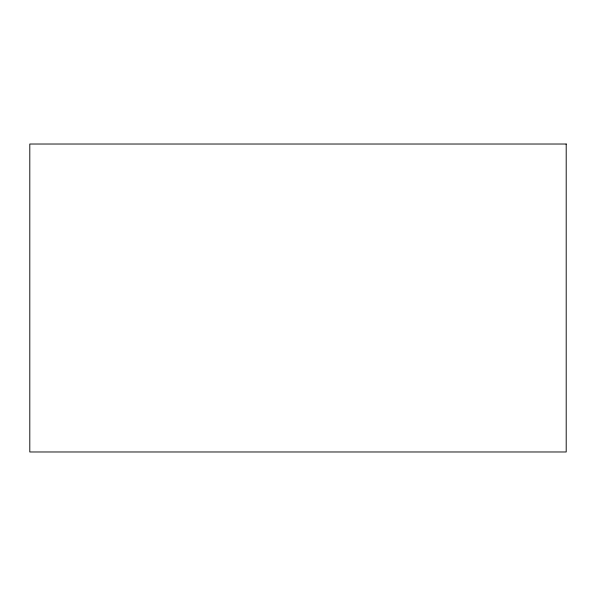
<?xml version="1.0" encoding="UTF-8"?>
<svg xmlns="http://www.w3.org/2000/svg" width="596" height="596" viewBox="0 0 596 596"><rect width="100%" height="100%" fill="white"/><g stroke="black" fill="none" stroke-linecap="round" stroke-linejoin="round"><path stroke-width="0.89" d="M566.2 144.023L29.8 144.023L29.8 451.977L566.2 451.977L566.2 144.023"/></g></svg>
